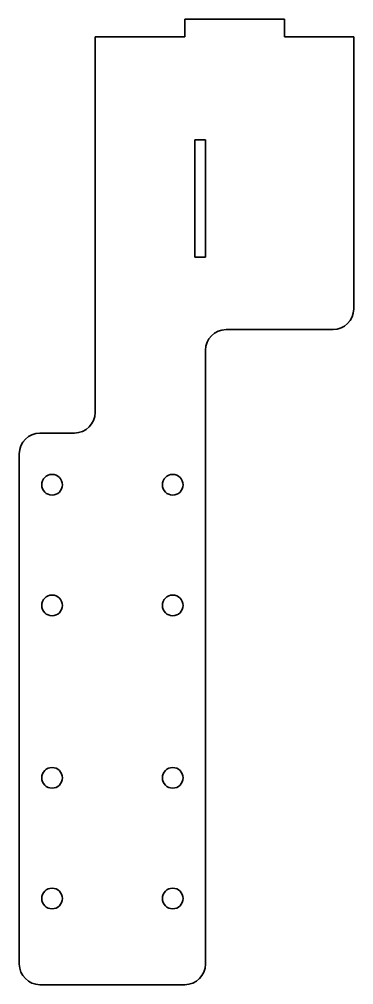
# Model space of a CAD drawing. Header units: millimetres. Extents: x 0 to 97, y 0 to 280.
import ezdxf

# ---------------------------------------------------------------- set-up
doc = ezdxf.new("R2010")
doc.units = ezdxf.units.MM
doc.layers.add('SIMUMAK Visible (ISO)', color=7, linetype='Continuous', lineweight=35)

# ---------------------------------------------------------------- blocks, each defined once
blk = doc.blocks.new('CD-IND-30-INL1-02_Sheet_3_CD-IND-30-INL1-02')
at = {"layer": 'SIMUMAK Visible (ISO)'}
for p, q in [((-0.5, 140), (-0.5, 134.9)), ((28.4, 140), (-0.5, 140)), ((28.4, 134.9), (28.4, 140)), ((-0.5, 134.9), (-26.5, 134.9)), ((-26.5, 134.9), (-26.5, 26)), ((48.5, 134.9), (28.4, 134.9)), ((48.5, 56), (48.5, 134.9)), ((2.45, 105), (5.55, 105)), ((2.45, 71), (2.45, 105)), ((5.55, 105), (5.55, 71)), ((5.55, 71), (2.45, 71)), ((11.5, 50), (42.5, 50)), ((5.5, -134), (5.5, 44)), ((-32.5, 20), (-42.5, 20)), ((-48.5, 14), (-48.5, -134)), ((-42.5, -140), (-0.5, -140))]:
    blk.add_line(p, q, dxfattribs=at)
for centre in [(-39, 5), (-4, 5), (-39, -30), (-4, -30), (-39, -80), (-4, -80), (-39, -115), (-4, -115)]:
    blk.add_circle(centre, 3, dxfattribs=at)
at = {"layer": 'SIMUMAK Visible (ISO)', "extrusion": (0, 0, -1)}
for centre, start, end in [((-42.5, 56), 180, 270), ((42.5, 14), 360, 90), ((42.5, -134), 270, 360), ((0.5, -134), 180, 270)]:
    blk.add_arc(centre, 6, start, end, dxfattribs=at)
at = {"layer": 'SIMUMAK Visible (ISO)'}
for centre, start, end in [((11.5, 44), 90, 180), ((-32.5, 26), 270, 360)]:
    blk.add_arc(centre, 6, start, end, dxfattribs=at)

msp = doc.modelspace()

# ---------------------------------------------------------------- block references
msp.add_blockref('CD-IND-30-INL1-02_Sheet_3_CD-IND-30-INL1-02', (48.5, 140))

doc.saveas('drawing.dxf')
